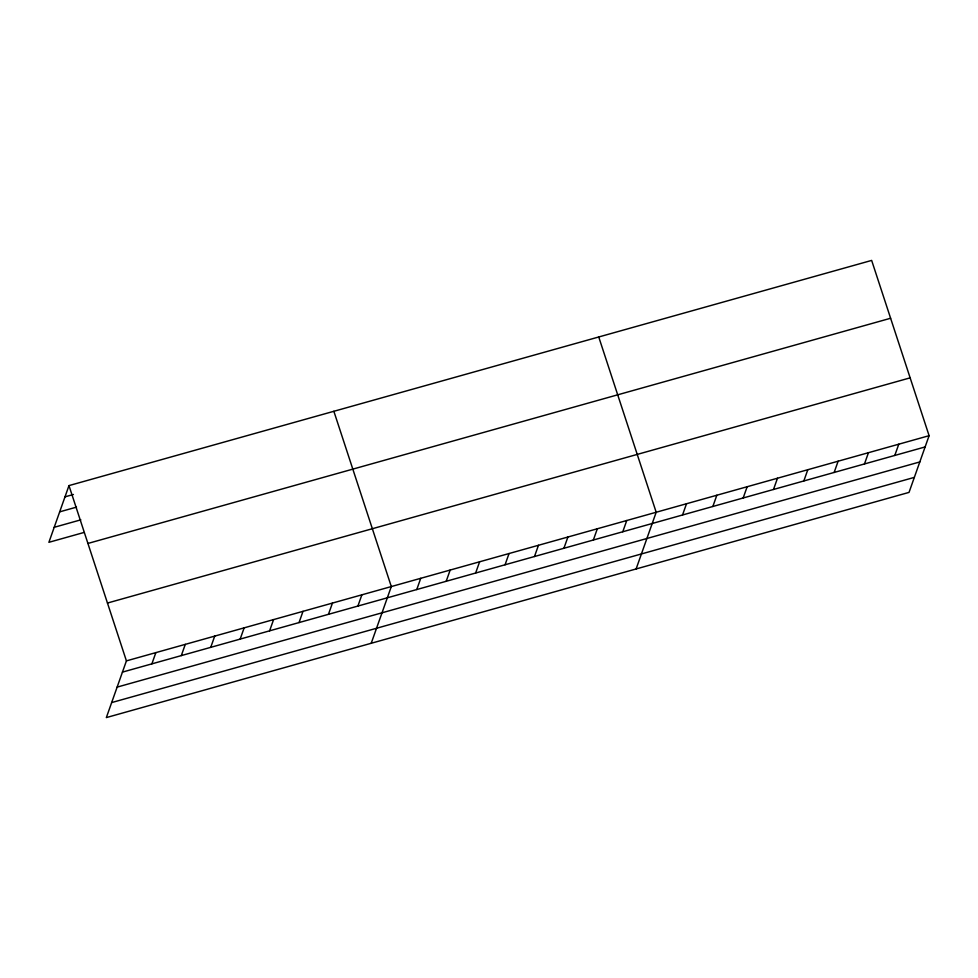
<?xml version="1.0" encoding="UTF-8"?>
<svg xmlns="http://www.w3.org/2000/svg" width="978" height="978" viewBox="0 0 978 978"><rect width="100%" height="100%" fill="white"/><g stroke="black" fill="none" stroke-linecap="round" stroke-linejoin="round"><path stroke-width="1.47" d="M68.973 485.601L126.419 660.884L106.345 717.583L909.027 492.399L929.1 435.687L871.655 260.417L68.973 485.601L48.9 542.313L83.937 532.484M151.871 663.854L155.857 652.619M181.309 655.602L185.282 644.368M210.735 647.35L214.72 636.103M240.172 639.086L244.145 627.852M269.598 630.834L273.583 619.6M299.036 622.57L303.009 611.336M328.461 614.318L332.447 603.084M357.899 606.067L361.872 594.82M371.224 643.267L391.31 586.568L333.865 411.298M416.762 589.551L420.736 578.316M446.188 581.287L450.173 570.052M475.626 573.035L479.599 561.8M505.051 564.783L509.037 553.536M534.489 556.519L538.462 545.284M563.915 548.267L567.9 537.032M593.353 540.003L597.326 528.768M622.778 531.751L626.751 520.516M636.116 568.951L656.189 512.252L598.744 336.982M682.534 514.99L686.507 503.743M712.852 506.482L716.837 495.247M743.182 497.973L747.155 486.738M773.5 489.465L777.486 478.23M803.83 480.956L807.804 469.721M834.148 472.447L838.134 461.213M864.479 463.939L868.452 452.704M894.797 455.43L898.782 444.195M65 496.848L73.411 494.489M59.682 511.849L76.504 507.13M54.218 527.301L80.844 519.831M87.934 543.45L890.616 318.253M107.47 603.035L910.139 377.85M126.419 660.884L929.1 435.687M122.446 672.118L925.127 446.934M117.128 687.118L919.809 461.934M111.651 702.583L914.332 477.386"/></g></svg>
